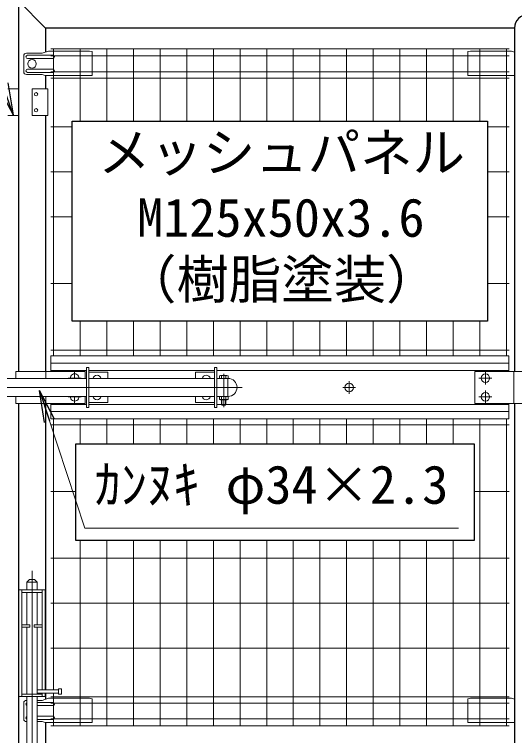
# Model space of a CAD drawing. Units: millimetres, scale not verified. Extents: x -6300 to 6300, y -4455 to 4455.
# Drawn here: x -1319 to -380, y -1659 to -306 of the extents above; entities that cross this region are included whole.
import ezdxf
from ezdxf.enums import TextEntityAlignment as Align

# ---------------------------------------------------------------- set-up
doc = ezdxf.new("R2010")
doc.units = ezdxf.units.MM
doc.header["$LTSCALE"] = 20
doc.linetypes.add('USER1', pattern=[50.8, 31.75, -6.35, 6.35, -6.35])
for name, color, linetype, lineweight in [('0-2_D-STR1', 1, 'Continuous', 25), ('0-3_D-STR3', 3, 'Continuous', 13), ('0-4_D-BMK', 2, 'USER1', 13), ('0-8_Defpoints', 8, 'Continuous', 25), ('0-9_D-STR-TXT', 7, 'Continuous', 13), ('0-B_D-STR2', 7, 'Continuous', 13)]:
    doc.layers.add(name, color=color, linetype=linetype, lineweight=lineweight)
doc.layers.add('0-7_0', color=7, linetype='Continuous')
doc.styles.add('ＭＳ ゴシック', font='')
doc.styles.get('ＭＳ ゴシック').set_extended_font_data('MS Gothic')

# ---------------------------------------------------------------- blocks, each defined once
blk = doc.blocks.new('_Open')
at = {"layer": '0-7_0'}
blk.add_line((-20, 3.333), (0, 0), dxfattribs=at)
blk.add_lwpolyline([(-20, -3.333), (0, 0), (-20, 0)], dxfattribs=at)

msp = doc.modelspace()

# ---------------------------------------------------------------- linework, layer by layer
at = {"layer": '0-2_D-STR1'}
for p, q in [((-1311.38, -280.52), (-1260.58, -331.32)), ((-380.28, -331.32), (-380.28, -975.52)), ((-1260.58, -420.34), (-1260.58, -445.52)), ((-1260.58, -495.52), (-1260.58, -975.52)), ((-1311.38, -1035.52), (-1311.38, -1730.52)), ((-1260.57, -1035.52), (-1260.58, -1573.02)), ((-380.28, -1035.52), (-380.28, -1679.72)), ((-1260.58, -1579.02), (-1260.58, -1590.43))]:
    msp.add_line(p, q, dxfattribs=at)
for points in [[(601.62, -430.52), (601.62, -280.52), (-1311.38, -280.52), (-1311.38, -975.52)], [(-380.28, -331.32), (-1260.58, -331.32), (-1260.58, -376.43)], [(-1260.58, -1634.34), (-1260.58, -1669.72), (-1260.58, -1679.72)]]:
    msp.add_lwpolyline(points, dxfattribs=at)
msp.add_arc((-354.88, -331.32), 25.4, 0, 180, dxfattribs=at)
at = {"layer": '0-3_D-STR3'}
for p, q in [((-1266.62, -378.52), (-1296.47, -378.52)), ((-1255.07, -374.52), (-1266.62, -378.52)), ((-1177.98, -374.52), (-1255.07, -374.52)), ((-1177.98, -374.52), (-1172.98, -375.52)), ((-1172.98, -375.52), (-1172.98, -419.34)), ((-462.88, -374.52), (-467.88, -375.52)), ((-467.88, -375.52), (-467.88, -419.34)), ((-462.88, -374.52), (-385.79, -374.52)), ((-385.79, -374.52), (-380.28, -376.43)), ((-1301.47, -383.52), (-1301.47, -413.52)), ((-1246.98, -382.52), (-1294.39, -382.52)), ((-1246.98, -388.52), (-1294.39, -388.52)), ((-1266.62, -418.52), (-1296.47, -418.52)), ((-1246.98, -408.52), (-1294.39, -408.52)), ((-1246.98, -414.52), (-1294.39, -414.52)), ((-1261.37, -420.34), (-1266.62, -418.52)), ((-1261.37, -420.34), (-1173.98, -420.34)), ((-380.28, -420.34), (-466.88, -420.34)), ((-1311.38, -445.52), (-1331.38, -445.52)), ((-1256.28, -445.52), (-1285.98, -445.52)), ((-1285.98, -445.52), (-1285.98, -495.52)), ((-1256.28, -445.52), (-1256.28, -495.52)), ((-1311.38, -495.52), (-1331.38, -495.52)), ((-1256.28, -495.52), (-1285.98, -495.52)), ((-1250.68, -946.37), (-390.68, -946.37)), ((-1250.68, -946.37), (-1250.68, -975.52)), ((-390.68, -946.37), (-390.68, -975.52)), ((-1250.68, -960.24), (-390.68, -960.24)), ((-1250.68, -973.64), (-1183.88, -973.64)), ((-1183.88, -968.02), (-1183.88, -1043.02)), ((-1183.88, -968.02), (-1179.38, -968.02)), ((-1179.38, -968.02), (-1179.38, -1043.02)), ((-1179.38, -973.64), (-943.38, -973.64)), ((-944.83, -973.64), (-943.38, -973.64)), ((-943.38, -968.02), (-943.38, -1043.02)), ((-938.88, -968.02), (-943.38, -968.02)), ((-938.88, -968.02), (-938.88, -1043.02)), ((-938.88, -973.64), (-390.68, -973.64)), ((-1316.19, -975.52), (-1185.98, -975.52)), ((-1316.19, -975.52), (-1316.19, -988.52)), ((-1259.73, -975.52), (-1259.73, -988.52)), ((-1185.98, -975.52), (-1185.98, -988.52)), ((-1179.38, -977.02), (-1143.88, -977.02)), ((-1143.88, -977.02), (-1143.88, -988.52)), ((-978.88, -977.02), (-978.88, -988.52)), ((-943.38, -977.02), (-978.88, -977.02)), ((-934.23, -983.82), (-934.23, -988.52)), ((-920.07, -983.02), (-932.33, -983.02)), ((-930.13, -983.82), (-930.13, -988.52)), ((-922.13, -983.82), (-922.13, -988.52)), ((-918.03, -983.82), (-918.03, -988.52)), ((-254.88, -975.52), (-454.88, -975.52)), ((-454.88, -975.52), (-454.88, -1035.52)), ((-381.68, -975.52), (-381.68, -1035.52)), ((-1183.88, -988.52), (-1458.88, -988.52)), ((-943.38, -988.52), (-1179.38, -988.52)), ((-918.13, -988.52), (-938.88, -988.52)), ((-918.13, -988.52), (-918.13, -1022.52)), ((-1183.88, -1022.52), (-1458.88, -1022.52)), ((-1316.19, -1022.52), (-1316.19, -1035.52)), ((-1259.73, -1022.52), (-1259.73, -1035.52)), ((-1185.98, -1022.52), (-1185.98, -1035.52)), ((-943.38, -1022.52), (-1179.38, -1022.52)), ((-1143.88, -1022.52), (-1143.88, -1034.02)), ((-978.88, -1022.52), (-978.88, -1034.02)), ((-918.13, -1022.52), (-938.88, -1022.52)), ((-934.23, -1022.52), (-934.23, -1028.22)), ((-930.13, -1022.52), (-930.13, -1028.22)), ((-922.13, -1022.52), (-922.13, -1028.22)), ((-918.03, -1022.52), (-918.03, -1028.22)), ((-1316.19, -1035.52), (-1185.98, -1035.52)), ((-1250.68, -1035.52), (-1250.68, -1064.67)), ((-1250.68, -1037.4), (-1183.88, -1037.4)), ((-1179.38, -1034.02), (-1143.88, -1034.02)), ((-1179.38, -1037.4), (-943.38, -1037.4)), ((-943.38, -1034.02), (-978.88, -1034.02)), ((-938.88, -1037.4), (-930.13, -1037.4)), ((-918.03, -1028.22), (-934.23, -1028.22)), ((-919.7, -1029.02), (-932.28, -1029.02)), ((-930.13, -1029.02), (-930.13, -1037.72)), ((-922.13, -1037.72), (-930.13, -1037.72)), ((-929.33, -1038.52), (-930.13, -1037.72)), ((-929.33, -1029.02), (-929.33, -1038.52)), ((-922.93, -1038.52), (-929.33, -1038.52)), ((-922.93, -1029.02), (-922.93, -1038.52)), ((-922.93, -1038.52), (-922.13, -1037.72)), ((-922.13, -1029.02), (-922.13, -1037.72)), ((-922.13, -1037.4), (-390.68, -1037.4)), ((-254.88, -1035.52), (-454.88, -1035.52)), ((-390.68, -1035.52), (-390.68, -1064.67)), ((-1250.68, -1050.8), (-390.68, -1050.8)), ((-1183.88, -1043.02), (-1179.38, -1043.02)), ((-938.88, -1043.02), (-943.38, -1043.02)), ((-1250.68, -1064.67), (-390.68, -1064.67)), ((-1290.48, -1366.02), (-1295.48, -1371.02)), ((-1290.48, -1366.02), (-1281.48, -1366.02)), ((-1281.48, -1366.02), (-1276.48, -1371.02)), ((-1295.48, -1371.02), (-1295.48, -1385.52)), ((-1295.48, -1371.02), (-1276.48, -1371.02)), ((-1276.48, -1371.02), (-1276.48, -1385.52)), ((-1310.98, -1585.52), (-1310.98, -1385.52)), ((-1260.98, -1385.52), (-1310.98, -1385.52)), ((-1304.98, -1385.52), (-1304.98, -1581.02)), ((-1304.98, -1390.02), (-1266.98, -1390.02)), ((-1295.48, -1390.02), (-1295.48, -1451.02)), ((-1276.48, -1390.02), (-1276.48, -1451.02)), ((-1266.98, -1385.52), (-1266.98, -1573.02)), ((-1260.98, -1573.02), (-1260.98, -1385.52)), ((-1304.98, -1455.52), (-1289.98, -1455.52)), ((-1295.48, -1455.52), (-1295.48, -1581.02)), ((-1281.98, -1451.02), (-1266.98, -1451.02)), ((-1276.48, -1455.52), (-1276.48, -1581.02)), ((-1304.98, -1581.02), (-1304.98, -1585.52)), ((-1304.98, -1581.02), (-1266.98, -1581.02)), ((-1236.48, -1573.02), (-1276.48, -1573.02)), ((-1236.48, -1579.02), (-1276.48, -1579.02)), ((-1266.98, -1579.02), (-1266.98, -1585.52)), ((-1260.98, -1585.52), (-1260.98, -1579.02)), ((-1236.48, -1581.02), (-1236.48, -1571.02)), ((-1230.48, -1571.02), (-1236.48, -1571.02)), ((-1230.48, -1581.02), (-1236.48, -1581.02)), ((-1230.48, -1581.02), (-1230.48, -1571.02)), ((-1304.98, -1585.52), (-1310.98, -1585.52)), ((-1304.98, -1585.52), (-1266.98, -1585.52)), ((-1295.98, -1592.52), (-1296.47, -1592.52)), ((-1295.98, -1592.52), (-1296.47, -1592.52)), ((-1295.98, -1592.52), (-1296.47, -1592.52)), ((-1295.98, -1592.52), (-1296.47, -1592.52)), ((-1295.48, -1585.52), (-1295.48, -1841.02)), ((-1276.48, -1585.52), (-1276.48, -1841.02)), ((-1266.62, -1592.52), (-1275.98, -1592.52)), ((-1266.98, -1585.52), (-1260.98, -1585.52)), ((-1255.07, -1588.52), (-1266.62, -1592.52)), ((-1177.98, -1588.52), (-1255.07, -1588.52)), ((-1177.98, -1588.52), (-1172.98, -1589.52)), ((-1172.98, -1589.52), (-1172.98, -1633.34)), ((-462.88, -1588.52), (-467.88, -1589.52)), ((-467.88, -1589.52), (-467.88, -1633.34)), ((-462.88, -1588.52), (-385.79, -1588.52)), ((-385.79, -1588.52), (-380.28, -1590.43)), ((-1301.47, -1597.52), (-1301.47, -1627.52)), ((-1301.47, -1597.52), (-1301.47, -1627.52)), ((-1246.98, -1596.52), (-1275.98, -1596.52)), ((-1246.98, -1602.52), (-1275.98, -1602.52)), ((-1246.98, -1622.52), (-1275.98, -1622.52)), ((-1295.98, -1632.52), (-1296.47, -1632.52)), ((-1295.98, -1632.52), (-1296.47, -1632.52)), ((-1295.98, -1632.52), (-1296.47, -1632.52)), ((-1295.98, -1632.52), (-1296.47, -1632.52)), ((-1295.98, -1632.52), (-1296.47, -1632.52)), ((-1246.98, -1628.52), (-1275.98, -1628.52)), ((-1266.62, -1632.52), (-1275.98, -1632.52)), ((-1261.37, -1634.34), (-1266.62, -1632.52)), ((-1261.37, -1634.34), (-1173.98, -1634.34)), ((-380.28, -1634.34), (-466.88, -1634.34))]:
    msp.add_line(p, q, dxfattribs=at)
for points in [[(-1304.98, -1451.02), (-1289.98, -1451.02), (-1289.98, -1455.52)], [(-1281.98, -1451.02), (-1281.98, -1455.52), (-1266.98, -1455.52)]]:
    msp.add_lwpolyline(points, dxfattribs=at)
for centre in [(-1285.98, -398.52), (-434.88, -988.02), (-690.68, -1005.52), (-434.88, -1023.02)]:
    msp.add_circle(centre, 8, dxfattribs=at)
for centre, radius, start, end in [((-1296.47, -383.52), 5, 90, 180), ((-1294.39, -385.52), 3, 90, 270), ((-1246.98, -385.52), 3, 270, 90), ((-1296.47, -413.52), 5, 180, 270), ((-1294.39, -411.52), 3, 90, 270), ((-1246.98, -411.52), 3, 270, 90), ((-1173.98, -419.34), 1, 270, 0), ((-466.88, -419.34), 1, 180, 270), ((-1205.98, -988.02), 8, 356.41668, 183.58332), ((-1163.88, -990.52), 8, 14.47751, 165.52249), ((-958.88, -990.52), 8, 14.47751, 165.52249), ((-932.18, -986.03), 3.02, 47.18249, 132.81751), ((-926.13, -993.42), 10.4, 67.38014, 112.61986), ((-920.08, -986.04), 3.03, 47.363, 132.637), ((-918.13, -1005.52), 17, 270, 90), ((-1205.98, -1023.02), 8, 176.41668, 3.58332), ((-1163.88, -1020.52), 8, 194.47751, 345.52249), ((-958.88, -1020.52), 8, 194.47751, 345.52249), ((-932.18, -1026), 3.02, 227.28053, 312.71947), ((-926.13, -1018.62), 10.4, 247.38014, 292.61986), ((-920.08, -1026.08), 2.96, 226.1605, 313.8395), ((-1296.47, -1597.52), 5, 90, 180), ((-1296.47, -1597.52), 5, 90, 180), ((-1294.39, -1599.52), 3, 121.98985, 238.01015), ((-1294.39, -1599.52), 3, 121.98985, 238.01015), ((-1294.39, -1599.52), 3, 121.98985, 238.01015), ((-1294.39, -1599.52), 3, 121.98985, 238.01015), ((-1294.39, -1599.52), 3, 121.98985, 238.01015), ((-1294.39, -1599.52), 3, 121.98985, 238.01015), ((-1246.98, -1599.52), 3, 270, 90), ((-1294.39, -1625.52), 3, 121.98985, 238.01015), ((-1294.39, -1625.52), 3, 121.98985, 238.01015), ((-1294.39, -1625.52), 3, 121.98985, 238.01015), ((-1294.39, -1625.52), 3, 121.98985, 238.01015), ((-1294.39, -1625.52), 3, 121.98985, 238.01015), ((-1294.39, -1625.52), 3, 121.98985, 238.01015), ((-1246.98, -1625.52), 3, 270, 90), ((-1296.47, -1627.52), 5, 180, 270), ((-1296.47, -1627.52), 5, 180, 270), ((-1173.98, -1633.34), 1, 270, 0), ((-466.88, -1633.34), 1, 180, 270)]:
    msp.add_arc(centre, radius, start, end, dxfattribs=at)
for centre in [(-1278.4, -455.52), (-1278.4, -485.52)]:
    msp.add_ellipse(centre, major_axis=(0, 3.25), ratio=0.984239, dxfattribs=at)
at = {"layer": '0-4_D-BMK'}
for p, q in [((-1205.98, -988.52), (-1205.98, -976.02)), ((-926.13, -979.77), (-926.13, -1042.67)), ((-434.88, -1000.02), (-434.88, -976.02)), ((-1217.98, -988.02), (-1193.98, -988.02)), ((-690.68, -1017.52), (-690.68, -993.52)), ((-446.88, -988.02), (-422.88, -988.02)), ((-891.13, -1005.52), (-1811.13, -1005.52)), ((-678.68, -1005.52), (-702.68, -1005.52)), ((-434.88, -1035.02), (-434.88, -1011.02)), ((-1217.98, -1023.02), (-1193.98, -1023.02)), ((-1205.98, -1035.02), (-1205.98, -1022.52)), ((-446.88, -1023.02), (-422.88, -1023.02)), ((-1285.98, -1916.87), (-1285.98, -1349.36))]:
    msp.add_line(p, q, dxfattribs=at)
at = {"layer": '0-8_Defpoints'}
for points in [[(-1210.83, -881.02), (-1210.83, -506.02), (-430.83, -506.02), (-430.83, -881.02)], [(-455.24, -1112.08), (-1204.17, -1112.08), (-1204.17, -1292.08), (-455.24, -1292.08)]]:
    msp.add_lwpolyline(points, close=True, dxfattribs=at)
at = {"layer": '0-9_D-STR-TXT'}
msp.add_lwpolyline([(-485.59, -1269.25), (-1187.1, -1269.25), (-1271.18, -1013.23)], dxfattribs=at)
at = {"layer": '0-B_D-STR2'}
for p, q in [((-390.43, -370.52), (-1250.43, -370.52)), ((-1245.43, -946.37), (-1245.43, -370.52)), ((-1195.43, -506.02), (-1195.43, -370.52)), ((-1145.43, -506.02), (-1145.43, -370.52)), ((-1095.43, -506.02), (-1095.43, -370.52)), ((-1045.43, -506.02), (-1045.43, -370.52)), ((-995.43, -506.02), (-995.43, -370.52)), ((-945.43, -506.02), (-945.43, -370.52)), ((-895.43, -506.02), (-895.43, -370.52)), ((-845.43, -506.02), (-845.43, -370.52)), ((-795.43, -506.02), (-795.43, -370.52)), ((-745.43, -506.02), (-745.43, -370.52)), ((-695.43, -506.02), (-695.43, -370.52)), ((-645.43, -506.02), (-645.43, -370.52)), ((-595.43, -506.02), (-595.43, -370.52)), ((-545.43, -506.02), (-545.43, -370.52)), ((-495.43, -506.02), (-495.43, -370.52)), ((-445.43, -506.02), (-445.43, -370.52)), ((-395.43, -946.37), (-395.43, -370.52)), ((-390.43, -383.62), (-1250.43, -383.62)), ((-390.43, -413.42), (-1250.43, -413.42)), ((-390.43, -425.28), (-1250.43, -425.28)), ((-1210.83, -516.52), (-1250.43, -516.52)), ((-390.43, -516.52), (-430.83, -516.52)), ((-1210.83, -601.02), (-1250.43, -601.02)), ((-390.43, -601.02), (-430.83, -601.02)), ((-1210.83, -685.52), (-1250.43, -685.52)), ((-390.43, -685.52), (-430.83, -685.52)), ((-1210.83, -810.52), (-1250.43, -810.52)), ((-390.43, -810.52), (-430.83, -810.52)), ((-1195.43, -946.37), (-1195.43, -881.02)), ((-1145.43, -946.37), (-1145.43, -881.02)), ((-1095.43, -946.37), (-1095.43, -881.02)), ((-1045.43, -946.37), (-1045.43, -881.02)), ((-995.43, -946.37), (-995.43, -881.02)), ((-945.43, -946.37), (-945.43, -881.02)), ((-895.43, -946.37), (-895.43, -881.02)), ((-845.43, -946.37), (-845.43, -881.02)), ((-795.43, -946.37), (-795.43, -881.02)), ((-745.43, -946.37), (-745.43, -881.02)), ((-695.43, -946.37), (-695.43, -881.02)), ((-645.43, -946.37), (-645.43, -881.02)), ((-595.43, -946.37), (-595.43, -881.02)), ((-545.43, -946.37), (-545.43, -881.02)), ((-495.43, -946.37), (-495.43, -881.02)), ((-445.43, -946.37), (-445.43, -881.02)), ((-390.43, -935.52), (-1250.43, -935.52)), ((-1245.43, -1573.02), (-1245.43, -1064.67)), ((-1195.43, -1112.08), (-1195.43, -1064.67)), ((-1145.43, -1112.08), (-1145.43, -1064.67)), ((-1095.43, -1112.08), (-1095.43, -1064.67)), ((-1045.43, -1112.08), (-1045.43, -1064.67)), ((-995.43, -1112.08), (-995.43, -1064.67)), ((-945.43, -1112.08), (-945.43, -1064.67)), ((-895.43, -1112.08), (-895.43, -1064.67)), ((-845.43, -1112.08), (-845.43, -1064.67)), ((-795.43, -1112.08), (-795.43, -1064.67)), ((-745.43, -1112.08), (-745.43, -1064.67)), ((-695.43, -1112.08), (-695.43, -1064.67)), ((-645.43, -1112.08), (-645.43, -1064.67)), ((-595.43, -1112.08), (-595.43, -1064.67)), ((-545.43, -1112.08), (-545.43, -1064.67)), ((-495.43, -1112.08), (-495.43, -1064.67)), ((-445.43, -1640.52), (-445.43, -1064.67)), ((-395.43, -1640.52), (-395.43, -1064.67)), ((-390.43, -1075.52), (-1250.43, -1075.52)), ((-1204.17, -1200.52), (-1250.43, -1200.52)), ((-390.43, -1200.52), (-455.24, -1200.52)), ((-1195.43, -1640.52), (-1195.43, -1292.08)), ((-1145.43, -1640.52), (-1145.43, -1292.08)), ((-1095.43, -1640.52), (-1095.43, -1292.08)), ((-1045.43, -1640.52), (-1045.43, -1292.08)), ((-995.43, -1640.52), (-995.43, -1292.08)), ((-945.43, -1640.52), (-945.43, -1292.08)), ((-895.43, -1640.52), (-895.43, -1292.08)), ((-845.43, -1640.52), (-845.43, -1292.08)), ((-795.43, -1640.52), (-795.43, -1292.08)), ((-745.43, -1640.52), (-745.43, -1292.08)), ((-695.43, -1640.52), (-695.43, -1292.08)), ((-645.43, -1640.52), (-645.43, -1292.08)), ((-595.43, -1640.52), (-595.43, -1292.08)), ((-545.43, -1640.52), (-545.43, -1292.08)), ((-495.43, -1640.52), (-495.43, -1292.08)), ((-390.43, -1325.52), (-1250.43, -1325.52)), ((-390.43, -1410.02), (-1250.43, -1410.02)), ((-390.43, -1494.52), (-1250.43, -1494.52)), ((-1245.43, -1640.52), (-1245.43, -1579.02)), ((-390.43, -1585.76), (-1250.43, -1585.76)), ((-390.43, -1597.62), (-1250.43, -1597.62)), ((-390.43, -1627.42), (-1250.43, -1627.42)), ((-390.43, -1640.52), (-1250.43, -1640.52))]:
    msp.add_line(p, q, dxfattribs=at)

# ---------------------------------------------------------------- block references
at = {"layer": '0-9_D-STR-TXT', "xscale": 3, "yscale": 3}
for p, rotation in [((-1321.19, -494.32), 289.28473), ((-1271.81, -1011.33), 108.18043)]:
    msp.add_blockref('_Open', p, dxfattribs=dict(at, rotation=rotation))

# ---------------------------------------------------------------- texts
at = {"layer": '0-9_D-STR-TXT', "style": 'ＭＳ ゴシック'}
for s, p in [('メッシュパネル', (-1161.95, -622.42)), ('M125x50x3.6', (-1088.85, -744.52)), ('（樹脂塗装）', (-1113.22, -860.52)), ('ｶﾝﾇｷ φ34×2.3', (-1168.38, -1245.41))]:
    msp.add_text(s, height=72.14, dxfattribs=at).set_placement(p, align=Align.BOTTOM_LEFT)

doc.saveas('drawing.dxf')
